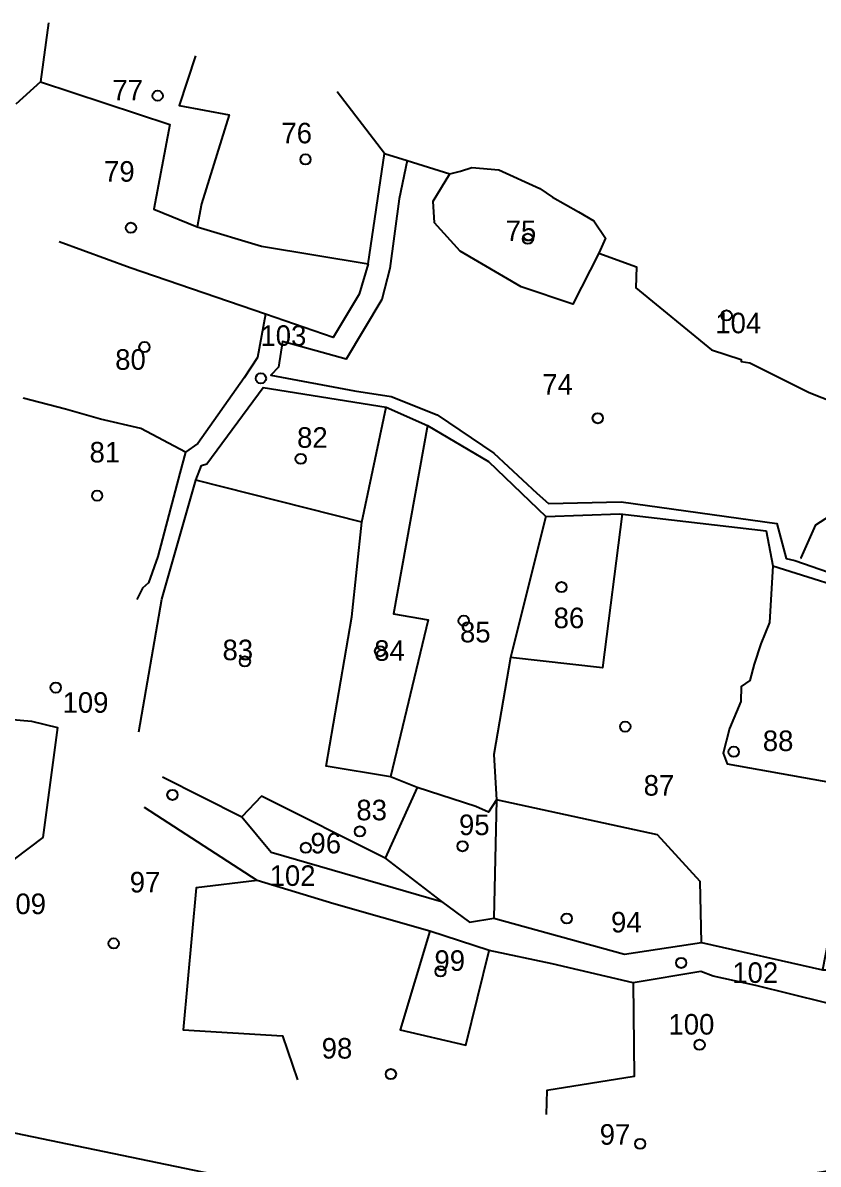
# Model space of a CAD drawing. Extents: x 176571 to 180224, y 250857 to 253450.
# Drawn here: x 177857 to 178011.6, y 251930.3 to 252152.3 of the extents above; entities that cross this region are included whole.
import ezdxf
from ezdxf.enums import TextEntityAlignment as Align

# ---------------------------------------------------------------- set-up
doc = ezdxf.new("R2010")
doc.units = 0
for name, color, linetype in [('1602', 240, 'Continuous'), ('1603', 240, 'Continuous'), ('A_POINTS', 252, 'Continuous')]:
    doc.layers.add(name, color=color, linetype=linetype)
doc.styles.add('HEBTXT', font='hebtxt.shx')

# ---------------------------------------------------------------- blocks, each defined once
blk = doc.blocks.new('1603')
at = {"layer": 'A_POINTS'}
blk.add_circle((0, 0), 0.25, dxfattribs=at)
at = {"style": 'HEBTXT'}
blk.add_attdef('PARCEL_NUM', text='', height=2, dxfattribs=at).set_placement((0, 1), align=Align.CENTER)
at = {"style": 'HEBTXT', "flags": 1}
blk.add_attdef('LOT_NUM', text='', height=2, dxfattribs=at).set_placement((0, -2.5), align=Align.CENTER)

msp = doc.modelspace()

# ---------------------------------------------------------------- linework, layer by layer
at = {"layer": '1602'}
for points in [[(177862.04, 252152.34), (177860.45, 252140.86), (177855.69, 252136.54)], [(177890.6, 252145.91), (177887.43, 252136.23), (177897.1, 252134.43), (177891.73, 252117.12), (177890.9, 252112.64)], [(177860.45, 252140.86), (177885.61, 252132.55), (177882.46, 252116.08), (177890.9, 252112.64), (177903.43, 252108.91), (177924.15, 252105.47), (177927.35, 252126.93), (177918.15, 252138.89)], [(177931.72, 252125.56), (177930.15, 252118.08), (177928.38, 252104.52), (177926.79, 252098.51), (177919.85, 252086.92), (177907.5, 252090.35), (177906.74, 252085.36), (177905.25, 252083.77), (177921.47, 252080.75), (177928.59, 252079.62), (177937.53, 252076.09), (177948.59, 252068.64), (177956.93, 252060.82), (177959.18, 252058.85), (177973.33, 252059.19), (178003.59, 252054.96), (178005.41, 252048.15), (178007.05, 252047.74), (178018.47, 252043.8)], [(177927.35, 252126.93), (177931.72, 252125.56), (177940, 252122.95), (177942.06, 252123.5), (177944.28, 252124.21), (177949.55, 252123.72), (177957.53, 252120.14), (177959.96, 252118.46), (177965.04, 252115.59), (177968, 252113.82), (177970.3, 252110.43), (177968.98, 252107.52), (177976.27, 252104.85), (177976.16, 252100.82), (177990.91, 252088.74), (177996.63, 252086.83), (177996.65, 252086.48), (177998.33, 252086.19), (178009.87, 252080.41), (178021.87, 252075.71)], [(177968.98, 252107.52), (177963.91, 252097.61), (177953.91, 252100.98), (177942, 252107.9), (177937.04, 252113.43), (177936.78, 252117.64), (177940, 252122.95)], [(177924.15, 252105.47), (177922.4, 252099.53), (177917.36, 252091.15), (177904.22, 252095.66), (177877.91, 252104.66), (177864.08, 252109.74)], [(177904.22, 252095.66), (177902.61, 252087.21), (177900.01, 252083.27), (177891.02, 252070.53), (177888.61, 252068.84), (177887.51, 252064.72), (177883.26, 252048.53), (177881.42, 252043.39), (177880.3, 252042.38), (177879.2, 252040.19)], [(177879.57, 252014.44), (177884.07, 252040.24), (177890.67, 252063.36), (177891.76, 252066.24), (177892.76, 252066.55), (177903.76, 252081.38), (177927.65, 252077.56), (177935.7, 252074.04), (177947.54, 252067.03), (177958.68, 252056.3), (177973.09, 252056.85), (178001.5, 252053.52), (178002.78, 252046.7), (178022.17, 252040.63), (178023.38, 252038.77), (178019.47, 252018.14), (178016.76, 252004.1), (178015.11, 251995.77), (178014.52, 251978.73), (178012.48, 251968.14)], [(177888.61, 252068.84), (177879.93, 252073.41), (177872.14, 252075.24), (177865.34, 252077.22), (177857.09, 252079.31)], [(177988.95, 251973.41), (177988.68, 251985.31), (177980.39, 251994.37), (177949.06, 252001.22), (177947.54, 251998.8), (177945.07, 251999.92), (177933.65, 252003.61), (177928.51, 252005.68), (177915.95, 252007.73), (177920.95, 252036.8), (177922.89, 252055.18), (177927.65, 252077.56)], [(178008.21, 252048.23), (178008.28, 252048.29), (178011.16, 252054.67), (178014.81, 252057.01), (178021.96, 252075.61)], [(177935.7, 252074.04), (177929.09, 252037.37), (177935.82, 252036.21), (177928.51, 252005.68)], [(177922.89, 252055.18), (177890.67, 252063.36)], [(177973.54, 252056.8), (177969.67, 252026.85), (177951.82, 252028.89)], [(177958.68, 252056.3), (177951.82, 252028.89), (177948.58, 252009.98), (177949.06, 252001.22), (177948.57, 251978.18)], [(178002.78, 252046.7), (178002.15, 252035.66), (178000.44, 252031.53), (177999.15, 252027.61), (177998.36, 252024.4), (177996.66, 252023.26), (177996.59, 252020.34), (177994.39, 252015.05), (177993.16, 252010.27), (177993.91, 252008.17), (178016.76, 252004.1)], [(177800, 252039.58), (177815.31, 252034.74), (177835.41, 252026.57), (177848.66, 252020.94), (177847.61, 252017.44), (177858.7, 252016.52), (177863.73, 252015.24), (177860.91, 251993.84), (177855.34, 251989.65), (177850.55, 251973.43), (177842.85, 251959.57)], [(177884.14, 252005.68), (177899.59, 251997.86), (177905.32, 251991.03), (177938.38, 251981.41), (177943.83, 251977.38), (177948.57, 251978.18), (177973.94, 251971.18), (177988.95, 251973.41), (178012.48, 251968.14), (178014.96, 251968.1)], [(177933.65, 252003.61), (177927.42, 251989.87), (177938.38, 251981.41)], [(177927.42, 251989.87), (177903.42, 252001.9), (177899.59, 251997.86)], [(178085, 251966.35), (178081.67, 251962.4), (178072.96, 251958.51), (178062.39, 251957.94), (178055.87, 251958.14), (178052.02, 251958.38), (178037.72, 251959.29), (178033.04, 251959.29), (178019.28, 251961.67), (178013.1, 251961.73), (177999.5, 251965.09), (177991.19, 251966.88), (177988.81, 251967.83), (177975.64, 251965.61), (177959.93, 251969.28), (177947.64, 251971.86), (177936.1, 251975.65), (177917.49, 251980.99), (177902.54, 251985.51), (177880.67, 251999.69), (177880.67, 251999.69)], [(177902.54, 251985.51), (177890.72, 251984.1), (177888.16, 251956.42), (177907.52, 251955.27), (177910.39, 251946.73)], [(177936.1, 251975.65), (177930.34, 251956.44), (177943.12, 251953.49), (177947.64, 251971.86)], [(177975.64, 251965.61), (177975.87, 251947.4), (177958.84, 251944.64), (177958.77, 251939.95)], [(177838.79, 251940.24), (177848.42, 251937.84), (177891.9, 251928.83), (177936.85, 251920.27), (177940.24, 251919.24), (177949.07, 251917.88), (177959.01, 251919.13), (177994.15, 251925.14), (178003.91, 251927.44), (178017.01, 251929.58), (178030.39, 251929.44), (178048.27, 251927.73), (178055.48, 251926.79), (178061.65, 251925.97), (178088.41, 251922.84), (178113.85, 251919.46), (178121.05, 251918.96), (178148.15, 251914.38), (178154.21, 251914.02), (178167.57, 251912.61), (178174.38, 251912.6), (178226.04, 251914.24), (178284.34, 251918.14)]]:
    msp.add_lwpolyline(points, dxfattribs=at)

# ---------------------------------------------------------------- block references
at = {"layer": '1603'}
ref = msp.add_blockref('1603', (177883.23, 252138.17), dxfattribs=dict(at, xscale=4, yscale=4, zscale=4))
ref.add_attrib('PARCEL_NUM', '77', (177874.43, 252137.24), dxfattribs={"layer": '0', "height": 4, "style": 'HEBTXT'})
ref = msp.add_blockref('1603', (177911.96, 252125.78), dxfattribs=dict(at, xscale=4, yscale=4, zscale=4))
ref.add_attrib('PARCEL_NUM', '76', (177907.28, 252128.9), dxfattribs={"layer": '0', "height": 4, "style": 'HEBTXT'})
ref = msp.add_blockref('1603', (177878.04, 252112.47), dxfattribs=dict(at, xscale=4, yscale=4, zscale=4))
ref.add_attrib('PARCEL_NUM', '79', (177872.81, 252121.44), dxfattribs={"layer": '0', "height": 4, "style": 'HEBTXT'})
ref = msp.add_blockref('1603', (177955.2, 252110.34), dxfattribs=dict(at, xscale=4, yscale=4, zscale=4))
ref.add_attrib('PARCEL_NUM', '75', (177950.87, 252109.88), dxfattribs={"layer": '0', "height": 4, "style": 'HEBTXT'})
ref = msp.add_blockref('1603', (177993.82, 252095.42), dxfattribs=dict(at, xscale=4, yscale=4, zscale=4))
ref.add_attrib('PARCEL_NUM', '104', (177991.62, 252091.95), dxfattribs={"layer": '0', "height": 4, "style": 'HEBTXT'})
ref = msp.add_blockref('1603', (177903.29, 252083.18), dxfattribs=dict(at, xscale=4, yscale=4, zscale=4))
ref.add_attrib('PARCEL_NUM', '103', (177903.2, 252089.5), dxfattribs={"layer": '0', "height": 4, "style": 'HEBTXT'})
ref = msp.add_blockref('1603', (177880.66, 252089.27), dxfattribs=dict(at, xscale=4, yscale=4, zscale=4))
ref.add_attrib('PARCEL_NUM', '80', (177874.97, 252084.85), dxfattribs={"layer": '0', "height": 4, "style": 'HEBTXT'})
ref = msp.add_blockref('1603', (177968.77, 252075.42), dxfattribs=dict(at, xscale=4, yscale=4, zscale=4))
ref.add_attrib('PARCEL_NUM', '74', (177957.98, 252080), dxfattribs={"layer": '0', "height": 4, "style": 'HEBTXT'})
ref = msp.add_blockref('1603', (177911.03, 252067.53), dxfattribs=dict(at, xscale=4, yscale=4, zscale=4))
ref.add_attrib('PARCEL_NUM', '82', (177910.33, 252069.68), dxfattribs={"layer": '0', "height": 4, "style": 'HEBTXT'})
ref = msp.add_blockref('1603', (177871.47, 252060.36), dxfattribs=dict(at, xscale=4, yscale=4, zscale=4))
ref.add_attrib('PARCEL_NUM', '81', (177869.99, 252066.82), dxfattribs={"layer": '0', "height": 4, "style": 'HEBTXT'})
ref = msp.add_blockref('1603', (177961.71, 252042.58), dxfattribs=dict(at, xscale=4, yscale=4, zscale=4))
ref.add_attrib('PARCEL_NUM', '86', (177960.19, 252034.58), dxfattribs={"layer": '0', "height": 4, "style": 'HEBTXT'})
ref = msp.add_blockref('1603', (177942.72, 252036.04), dxfattribs=dict(at, xscale=4, yscale=4, zscale=4))
ref.add_attrib('PARCEL_NUM', '85', (177941.99, 252031.82), dxfattribs={"layer": '0', "height": 4, "style": 'HEBTXT'})
ref = msp.add_blockref('1603', (177900.18, 252028.11), dxfattribs=dict(at, xscale=4, yscale=4, zscale=4))
ref.add_attrib('PARCEL_NUM', '83', (177895.83, 252028.35), dxfattribs={"layer": '0', "height": 4, "style": 'HEBTXT'})
ref = msp.add_blockref('1603', (177926.47, 252030.1), dxfattribs=dict(at, xscale=4, yscale=4, zscale=4))
ref.add_attrib('PARCEL_NUM', '84', (177925.32, 252028.24), dxfattribs={"layer": '0', "height": 4, "style": 'HEBTXT'})
ref = msp.add_blockref('1603', (177863.41, 252023.02), dxfattribs=dict(at, xscale=4, yscale=4, zscale=4))
ref.add_attrib('PARCEL_NUM', '109', (177864.74, 252018.13), dxfattribs={"layer": '0', "height": 4, "style": 'HEBTXT'})
ref = msp.add_blockref('1603', (177974.12, 252015.43), dxfattribs=dict(at, xscale=4, yscale=4, zscale=4))
ref.add_attrib('PARCEL_NUM', '87', (177977.69, 252002.01), dxfattribs={"layer": '0', "height": 4, "style": 'HEBTXT'})
ref = msp.add_blockref('1603', (177995.2, 252010.55), dxfattribs=dict(at, xscale=4, yscale=4, zscale=4))
ref.add_attrib('PARCEL_NUM', '88', (178000.85, 252010.68), dxfattribs={"layer": '0', "height": 4, "style": 'HEBTXT'})
ref = msp.add_blockref('1603', (177886.1, 252002.15), dxfattribs=dict(at, xscale=4, yscale=4, zscale=4))
ref.add_attrib('PARCEL_NUM', '102', (177904.99, 251984.45), dxfattribs={"layer": '0', "height": 4, "style": 'HEBTXT'})
ref = msp.add_blockref('1603', (177922.54, 251995.05), dxfattribs=dict(at, xscale=4, yscale=4, zscale=4))
ref.add_attrib('PARCEL_NUM', '83', (177921.85, 251997.21), dxfattribs={"layer": '0', "height": 4, "style": 'HEBTXT'})
ref = msp.add_blockref('1603', (177942.49, 251992.17), dxfattribs=dict(at, xscale=4, yscale=4, zscale=4))
ref.add_attrib('PARCEL_NUM', '95', (177941.8, 251994.33), dxfattribs={"layer": '0', "height": 4, "style": 'HEBTXT'})
ref = msp.add_blockref('1603', (177912.03, 251991.87), dxfattribs=dict(at, xscale=4, yscale=4, zscale=4))
ref.add_attrib('PARCEL_NUM', '96', (177912.93, 251990.77), dxfattribs={"layer": '0', "height": 4, "style": 'HEBTXT'})
ref = msp.add_blockref('1603', (177874.68, 251973.27), dxfattribs=dict(at, xscale=4, yscale=4, zscale=4))
ref.add_attrib('PARCEL_NUM', '97', (177877.8, 251983.18), dxfattribs={"layer": '0', "height": 4, "style": 'HEBTXT'})
ref = msp.add_blockref('1603', (177853.3, 251976.8), dxfattribs=dict(at, xscale=4, yscale=4, zscale=4))
ref.add_attrib('PARCEL_NUM', '109', (177852.6, 251978.96), dxfattribs={"layer": '0', "height": 4, "style": 'HEBTXT'})
ref = msp.add_blockref('1603', (177962.74, 251978.11), dxfattribs=dict(at, xscale=4, yscale=4, zscale=4))
ref.add_attrib('PARCEL_NUM', '94', (177971.35, 251975.4), dxfattribs={"layer": '0', "height": 4, "style": 'HEBTXT'})
ref = msp.add_blockref('1603', (177938.2, 251967.82), dxfattribs=dict(at, xscale=4, yscale=4, zscale=4))
ref.add_attrib('PARCEL_NUM', '99', (177937.03, 251967.92), dxfattribs={"layer": '0', "height": 4, "style": 'HEBTXT'})
ref = msp.add_blockref('1603', (177984.98, 251969.47), dxfattribs=dict(at, xscale=4, yscale=4, zscale=4))
ref.add_attrib('PARCEL_NUM', '102', (177994.92, 251965.58), dxfattribs={"layer": '0', "height": 4, "style": 'HEBTXT'})
ref = msp.add_blockref('1603', (177988.57, 251953.54), dxfattribs=dict(at, xscale=4, yscale=4, zscale=4))
ref.add_attrib('PARCEL_NUM', '100', (177982.51, 251955.53), dxfattribs={"layer": '0', "height": 4, "style": 'HEBTXT'})
ref = msp.add_blockref('1603', (177928.56, 251947.84), dxfattribs=dict(at, xscale=4, yscale=4, zscale=4))
ref.add_attrib('PARCEL_NUM', '98', (177915.11, 251950.86), dxfattribs={"layer": '0', "height": 4, "style": 'HEBTXT'})
ref = msp.add_blockref('1603', (177977.01, 251934.28), dxfattribs=dict(at, xscale=4, yscale=4, zscale=4))
ref.add_attrib('PARCEL_NUM', '97', (177969.15, 251934.1), dxfattribs={"layer": '0', "height": 4, "style": 'HEBTXT'})

doc.saveas('drawing.dxf')
